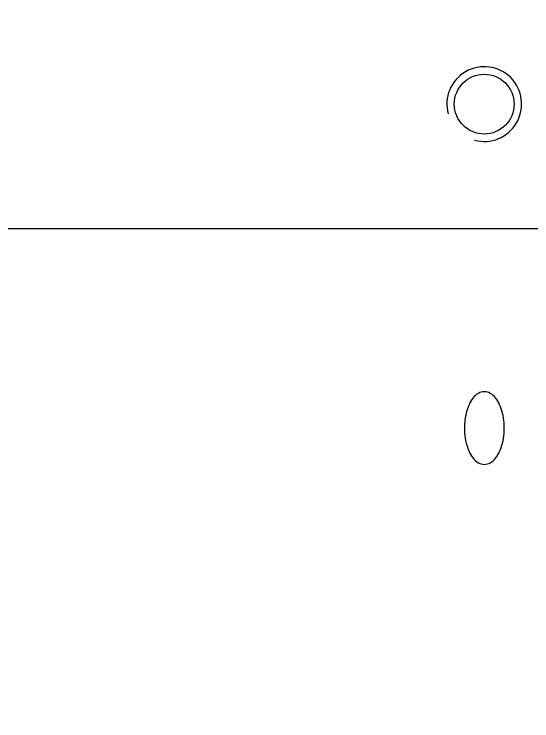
# Model space of a CAD drawing. Extents: x -50 to 48714, y -13211 to 6743.
# Drawn here: x 25948.3 to 25989.8, y -11635.7 to -11579 of the extents above; entities that cross this region are included whole.
import ezdxf

# ---------------------------------------------------------------- set-up
doc = ezdxf.new("R2010")
doc.units = 0
doc.header["$LTSCALE"] = 50
doc.layers.get('0').update_dxf_attribs({"linetype": 'CONTINUOUS'})

# ---------------------------------------------------------------- blocks, each defined once
blk = doc.blocks.new('SMAF_UE46_S')
blk.add_line((110.4356385800002, -45), (-88.43563858000016, -45))
for centre, radius in [((11, -40.5), 126.5), ((11, -40.5), 111.15), ((11, -40.5), 108.5), ((11, -40.5), 100.5), ((11, -40.5), 99.65), ((-14, -35), 2.4)]:
    blk.add_circle(centre, radius)
blk.add_arc((-14, -35), 3, 255.0000000000056, 194.9999999999945)
for points, start_tangent, end_tangent in [([(-13.98875875839985, -58.07345175249975), (-14.46560694199979, -58.20614031290006), (-14.88737815439981, -58.57749436569975), (-15.21441160099948, -59.11660246229985), (-15.44398356959937, -59.78040663589991), (-15.5698637079995, -60.55058571739983), (-15.58743338409931, -60.89743354789971)], (-1, 0), (-0.01771697713775109, -0.9998430420426502)), ([(-12.39008413269949, -61.08508474909968), (-12.40466397609998, -60.5878986222001), (-12.5311234175997, -59.79009438020012), (-12.76260572189949, -59.11769131689971), (-13.09013435549969, -58.57750056899977), (-13.51193749569939, -58.20612497449974), (-13.98875875839985, -58.07345175249975)], (0.01771697711503325, 0.9998430420430526), (-1, 0)), ([(-15.58743338409931, -60.89743354789971), (-15.57285354069973, -61.39461967479974), (-15.44639409930005, -62.19242391669968), (-15.21491179490022, -62.86482698009968), (-14.88738316130002, -63.40501772800008), (-14.46558002119946, -63.7763933225001), (-13.98875875839985, -63.90906654440005)], (-0.01771697711503325, -0.9998430420430526), (1, 0)), ([(-13.98875875839985, -63.90906654440005), (-13.51191057489996, -63.77637798399974), (-13.09013936249994, -63.40502393130009), (-12.76310591589936, -62.86591583459995), (-12.53353394719943, -62.20211166099989), (-12.40765380880021, -61.43193257960002), (-12.39008413269949, -61.08508474909968)], (1, 0), (0.01771697713775109, 0.9998430420426502))]:
    blk.add_spline(points, degree=3, dxfattribs=dict(start_tangent=start_tangent, end_tangent=end_tangent))

msp = doc.modelspace()

# ---------------------------------------------------------------- block references
msp.add_blockref('SMAF_UE46_S', (26000, -11551.26479832091))

doc.saveas('drawing.dxf')
